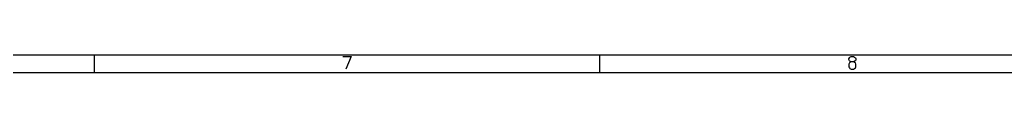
# Model space of a CAD drawing. Extents: x 4000 to 326700, y 4000 to 230000.
# Drawn here: x 121975 to 161300, y 4000 to 4700 of the extents above; entities that cross this region are included whole.
import ezdxf

# ---------------------------------------------------------------- set-up
doc = ezdxf.new("R2010")
doc.units = 0
doc.layers.add('BLACK', color=1, linetype='CONTINUOUS')

msp = doc.modelspace()

# ---------------------------------------------------------------- linework, layer by layer
at = {"layer": 'BLACK'}
for p, q in [((326000, 4700), (4700, 4700)), ((124960, 4000), (124960, 4700)), ((134870, 4650), (135200, 4650)), ((135200, 4650), (134990, 4150)), ((145120, 4000), (145120, 4700)), ((155060, 4550), (155080, 4600)), ((155060, 4530), (155060, 4550)), ((155080, 4480), (155060, 4530)), ((155080, 4390), (155060, 4340)), ((155060, 4340), (155060, 4240)), ((155080, 4600), (155100, 4620)), ((155100, 4460), (155080, 4480)), ((155100, 4410), (155080, 4390)), ((155100, 4620), (155150, 4650)), ((155150, 4430), (155100, 4460)), ((155150, 4430), (155100, 4410)), ((155150, 4650), (155250, 4650)), ((155250, 4430), (155150, 4430)), ((155250, 4650), (155290, 4620)), ((155290, 4460), (155250, 4430)), ((155290, 4410), (155250, 4430)), ((155290, 4620), (155320, 4600)), ((155320, 4480), (155290, 4460)), ((155320, 4390), (155290, 4410)), ((155320, 4600), (155340, 4550)), ((155340, 4530), (155320, 4480)), ((155340, 4340), (155320, 4390)), ((155340, 4550), (155340, 4530)), ((155340, 4240), (155340, 4340)), ((326700, 4000), (4000, 4000)), ((155060, 4240), (155080, 4200)), ((155080, 4200), (155100, 4170)), ((155100, 4170), (155150, 4150)), ((155150, 4150), (155250, 4150)), ((155250, 4150), (155290, 4170)), ((155290, 4170), (155320, 4200)), ((155320, 4200), (155340, 4240))]:
    msp.add_line(p, q, dxfattribs=at)

doc.saveas('drawing.dxf')
